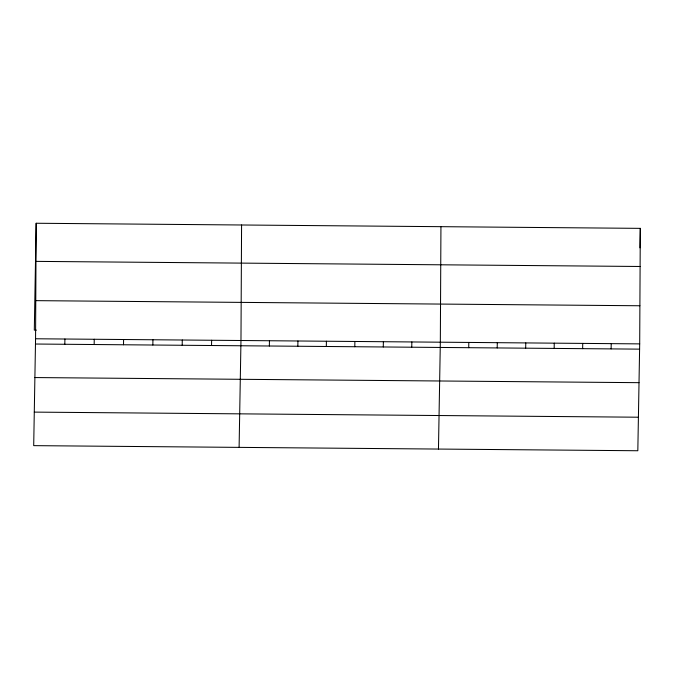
<?xml version="1.0" encoding="UTF-8"?>
<svg xmlns="http://www.w3.org/2000/svg" width="674" height="674" viewBox="0 0 674 674"><rect width="100%" height="100%" fill="white"/><g stroke="black" fill="none" stroke-linecap="round" stroke-linejoin="round"><path stroke-width="1.01" d="M35.562 338.769L36.177 223.254L640.3 228.36L639.693 343.883L637.823 450.746L33.7 445.64L35.562 338.769L639.693 343.883M241.578 224.99L240.972 340.505L239.102 447.376M440.939 226.675L440.333 342.198L438.462 449.061M36.177 223.254L34.307 330.117L36.404 330.134M64.814 344.279L64.906 339.022M94.158 344.524L94.25 339.266M123.502 344.776L123.595 339.519M152.846 345.021L152.939 339.763M182.191 345.273L182.283 340.008M211.535 345.518L211.628 340.26M269.356 346.006L269.448 340.749M297.841 346.251L297.925 340.993M326.317 346.487L326.41 341.229M354.794 346.731L354.886 341.474M383.279 346.967L383.371 341.71M411.755 347.211L411.848 341.954M468.716 347.691L468.809 342.434M497.201 347.936L497.294 342.678M525.678 348.172L525.771 342.914M554.163 348.416L554.255 343.159M582.639 348.66L582.732 343.395M611.124 348.896L611.208 343.639M639.963 247.847L640.3 228.36M35.975 261.377L640.098 266.483M35.764 300.646L639.896 305.76M35.478 344.026L639.601 349.14M34.888 377.558L639.011 382.672M34.281 412.109L638.413 417.214"/></g></svg>
